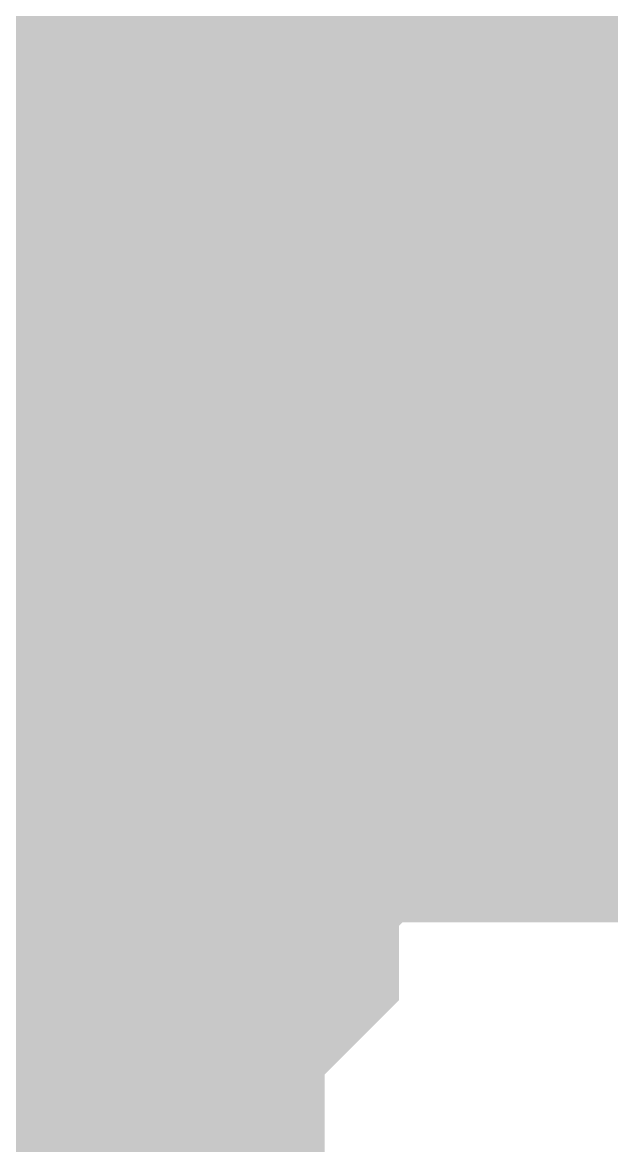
# Model space of a CAD drawing. Header units: inches. Extents: x 0 to 841, y 0 to 594.
# Drawn here: x 790.572 to 790.927, y 421.948 to 422.625 of the extents above; entities that cross this region are included whole.
import ezdxf

# ---------------------------------------------------------------- set-up
doc = ezdxf.new("R2010")
doc.units = ezdxf.units.IN
doc.layers.add('Sheet', color=255, linetype='Continuous')

msp = doc.modelspace()

# ---------------------------------------------------------------- linework, layer by layer
at = {"layer": 'Sheet'}
for points in [[(790.3801, 422.81624, 0.29972, 0.29972, 0), (790.42502, 422.77133, 0.29972, 0.29972, 0), (790.42502, 422.77133, 0.29972, 0.29972, 0), (790.42502, 422.72641, 0.29972, 0.29972, 0), (790.46993, 422.72641, 0.29972, 0.29972, 0), (790.46993, 422.68149, 0.29972, 0.29972, 0), (790.46993, 422.68149, 0.29972, 0.29972, 0), (790.46993, 422.63657, 0.29972, 0.29972, 0), (790.46993, 422.63657, 0.29972, 0.29972, 0), (790.51485, 422.59165, 0.29972, 0.29972, 0), (790.51485, 422.59165, 0.29972, 0.29972, 0), (790.51485, 422.54673, 0.29972, 0.29972, 0), (790.51485, 422.50182, 0.29972, 0.29972, 0), (790.51485, 422.50182, 0.29972, 0.29972, 0), (790.51485, 422.4569, 0.29972, 0.29972, 0)], [(790.3801, 422.81624, 0.29972, 0.29972, 0), (790.42502, 422.77133, 0.29972, 0.29972, 0), (790.42502, 422.77133, 0.29972, 0.29972, 0), (790.42502, 422.72641, 0.29972, 0.29972, 0), (790.46993, 422.72641, 0.29972, 0.29972, 0), (790.46993, 422.68149, 0.29972, 0.29972, 0), (790.46993, 422.68149, 0.29972, 0.29972, 0), (790.46993, 422.63657, 0.29972, 0.29972, 0), (790.46993, 422.63657, 0.29972, 0.29972, 0), (790.51485, 422.59165, 0.29972, 0.29972, 0), (790.51485, 422.59165, 0.29972, 0.29972, 0), (790.51485, 422.54673, 0.29972, 0.29972, 0), (790.51485, 422.50182, 0.29972, 0.29972, 0), (790.51485, 422.50182, 0.29972, 0.29972, 0), (790.51485, 422.4569, 0.29972, 0.29972, 0)], [(790.3801, 422.81624, 0.29972, 0.29972, 0), (790.42502, 422.77133, 0.29972, 0.29972, 0), (790.42502, 422.77133, 0.29972, 0.29972, 0), (790.42502, 422.72641, 0.29972, 0.29972, 0), (790.46993, 422.72641, 0.29972, 0.29972, 0), (790.46993, 422.68149, 0.29972, 0.29972, 0), (790.46993, 422.68149, 0.29972, 0.29972, 0), (790.46993, 422.63657, 0.29972, 0.29972, 0), (790.46993, 422.63657, 0.29972, 0.29972, 0), (790.51485, 422.59165, 0.29972, 0.29972, 0), (790.51485, 422.59165, 0.29972, 0.29972, 0), (790.51485, 422.54673, 0.29972, 0.29972, 0), (790.51485, 422.50182, 0.29972, 0.29972, 0), (790.51485, 422.50182, 0.29972, 0.29972, 0), (790.51485, 422.4569, 0.29972, 0.29972, 0)], [(790.3801, 422.81624, 0.29972, 0.29972, 0), (790.42502, 422.77133, 0.29972, 0.29972, 0), (790.42502, 422.77133, 0.29972, 0.29972, 0), (790.42502, 422.72641, 0.29972, 0.29972, 0), (790.46993, 422.72641, 0.29972, 0.29972, 0), (790.46993, 422.68149, 0.29972, 0.29972, 0), (790.46993, 422.68149, 0.29972, 0.29972, 0), (790.46993, 422.63657, 0.29972, 0.29972, 0), (790.46993, 422.63657, 0.29972, 0.29972, 0), (790.51485, 422.59165, 0.29972, 0.29972, 0), (790.51485, 422.59165, 0.29972, 0.29972, 0), (790.51485, 422.54673, 0.29972, 0.29972, 0), (790.51485, 422.50182, 0.29972, 0.29972, 0), (790.51485, 422.50182, 0.29972, 0.29972, 0), (790.51485, 422.4569, 0.29972, 0.29972, 0)], [(790.64959, 422.81624, 0.29972, 0.29972, 0), (790.69451, 422.77133, 0.29972, 0.29972, 0), (790.69451, 422.72641, 0.29972, 0.29972, 0), (790.69451, 422.68149, 0.29972, 0.29972, 0), (790.73942, 422.63657, 0.29972, 0.29972, 0), (790.73942, 422.63657, 0.29972, 0.29972, 0), (790.73942, 422.59165, 0.29972, 0.29972, 0), (790.73942, 422.54673, 0.29972, 0.29972, 0), (790.73942, 422.50182, 0.29972, 0.29972, 0), (790.73942, 422.4569, 0.29972, 0.29972, 0)], [(790.64959, 422.81624, 0.29972, 0.29972, 0), (790.69451, 422.77133, 0.29972, 0.29972, 0), (790.69451, 422.72641, 0.29972, 0.29972, 0), (790.69451, 422.68149, 0.29972, 0.29972, 0), (790.73942, 422.63657, 0.29972, 0.29972, 0), (790.73942, 422.63657, 0.29972, 0.29972, 0), (790.73942, 422.59165, 0.29972, 0.29972, 0), (790.73942, 422.54673, 0.29972, 0.29972, 0), (790.73942, 422.50182, 0.29972, 0.29972, 0), (790.73942, 422.4569, 0.29972, 0.29972, 0)], [(790.64959, 422.81624, 0.29972, 0.29972, 0), (790.69451, 422.77133, 0.29972, 0.29972, 0), (790.69451, 422.72641, 0.29972, 0.29972, 0), (790.69451, 422.68149, 0.29972, 0.29972, 0), (790.73942, 422.63657, 0.29972, 0.29972, 0), (790.73942, 422.63657, 0.29972, 0.29972, 0), (790.73942, 422.59165, 0.29972, 0.29972, 0), (790.73942, 422.54673, 0.29972, 0.29972, 0), (790.73942, 422.50182, 0.29972, 0.29972, 0), (790.73942, 422.4569, 0.29972, 0.29972, 0)], [(790.64959, 422.81624, 0.29972, 0.29972, 0), (790.69451, 422.77133, 0.29972, 0.29972, 0), (790.69451, 422.72641, 0.29972, 0.29972, 0), (790.69451, 422.68149, 0.29972, 0.29972, 0), (790.73942, 422.63657, 0.29972, 0.29972, 0), (790.73942, 422.63657, 0.29972, 0.29972, 0), (790.73942, 422.59165, 0.29972, 0.29972, 0), (790.73942, 422.54673, 0.29972, 0.29972, 0), (790.73942, 422.50182, 0.29972, 0.29972, 0), (790.73942, 422.4569, 0.29972, 0.29972, 0)], [(790.64959, 422.81624, 0.29972, 0.29972, 0), (790.69451, 422.77133, 0.29972, 0.29972, 0), (790.69451, 422.72641, 0.29972, 0.29972, 0), (790.69451, 422.68149, 0.29972, 0.29972, 0), (790.73942, 422.63657, 0.29972, 0.29972, 0), (790.73942, 422.63657, 0.29972, 0.29972, 0), (790.73942, 422.59165, 0.29972, 0.29972, 0), (790.73942, 422.54673, 0.29972, 0.29972, 0), (790.73942, 422.50182, 0.29972, 0.29972, 0), (790.73942, 422.4569, 0.29972, 0.29972, 0)], [(790.64959, 422.81624, 0.29972, 0.29972, 0), (790.69451, 422.77133, 0.29972, 0.29972, 0), (790.69451, 422.72641, 0.29972, 0.29972, 0), (790.69451, 422.68149, 0.29972, 0.29972, 0), (790.73942, 422.63657, 0.29972, 0.29972, 0), (790.73942, 422.63657, 0.29972, 0.29972, 0), (790.73942, 422.59165, 0.29972, 0.29972, 0), (790.73942, 422.54673, 0.29972, 0.29972, 0), (790.73942, 422.50182, 0.29972, 0.29972, 0), (790.73942, 422.4569, 0.29972, 0.29972, 0)], [(790.02077, 422.4569, 0.7493, 0.7493, 0), (790.02077, 422.4569, 0.7493, 0.7493, 0), (795.00641, 422.4569, 0.7493, 0.7493, 0)], [(790.69451, 422.68149, 0.09906, 0.09906, 0), (790.73942, 422.63657, 0.09906, 0.09906, 0), (790.73942, 422.63657, 0.09906, 0.09906, 0), (790.73942, 422.59165, 0.09906, 0.09906, 0), (790.73942, 422.54673, 0.09906, 0.09906, 0), (790.73942, 422.50182, 0.09906, 0.09906, 0), (790.73942, 422.4569, 0.09906, 0.09906, 0)], [(790.69451, 422.68149, 0.09906, 0.09906, 0), (790.73942, 422.63657, 0.09906, 0.09906, 0), (790.73942, 422.63657, 0.09906, 0.09906, 0), (790.73942, 422.59165, 0.09906, 0.09906, 0), (790.73942, 422.54673, 0.09906, 0.09906, 0), (790.73942, 422.50182, 0.09906, 0.09906, 0), (790.73942, 422.4569, 0.09906, 0.09906, 0)], [(790.69451, 422.68149, 0.09906, 0.09906, 0), (790.73942, 422.63657, 0.09906, 0.09906, 0), (790.73942, 422.63657, 0.09906, 0.09906, 0), (790.73942, 422.59165, 0.09906, 0.09906, 0), (790.73942, 422.54673, 0.09906, 0.09906, 0), (790.73942, 422.50182, 0.09906, 0.09906, 0), (790.73942, 422.4569, 0.09906, 0.09906, 0)], [(790.69451, 422.68149, 0.09906, 0.09906, 0), (790.73942, 422.63657, 0.09906, 0.09906, 0), (790.73942, 422.63657, 0.09906, 0.09906, 0), (790.73942, 422.59165, 0.09906, 0.09906, 0), (790.73942, 422.54673, 0.09906, 0.09906, 0), (790.73942, 422.50182, 0.09906, 0.09906, 0), (790.73942, 422.4569, 0.09906, 0.09906, 0)], [(790.69451, 422.68149, 0.09906, 0.09906, 0), (790.73942, 422.63657, 0.09906, 0.09906, 0), (790.73942, 422.63657, 0.09906, 0.09906, 0), (790.73942, 422.59165, 0.09906, 0.09906, 0), (790.73942, 422.54673, 0.09906, 0.09906, 0), (790.73942, 422.50182, 0.09906, 0.09906, 0), (790.73942, 422.4569, 0.09906, 0.09906, 0)], [(790.69451, 422.68149, 0.09906, 0.09906, 0), (790.73942, 422.63657, 0.09906, 0.09906, 0), (790.73942, 422.63657, 0.09906, 0.09906, 0), (790.73942, 422.59165, 0.09906, 0.09906, 0), (790.73942, 422.54673, 0.09906, 0.09906, 0), (790.73942, 422.50182, 0.09906, 0.09906, 0), (790.73942, 422.4569, 0.09906, 0.09906, 0)], [(790.73942, 422.4569, 0.29972, 0.29972, 0), (790.73942, 422.41198, 0.29972, 0.29972, 0), (790.73942, 422.36706, 0.29972, 0.29972, 0), (790.73942, 422.36706, 0.29972, 0.29972, 0), (790.73942, 422.32214, 0.29972, 0.29972, 0), (790.73942, 422.27722, 0.29972, 0.29972, 0), (790.69451, 422.23231, 0.29972, 0.29972, 0), (790.69451, 422.18739, 0.29972, 0.29972, 0), (790.69451, 422.18739, 0.29972, 0.29972, 0), (790.64959, 422.14247, 0.29972, 0.29972, 0), (790.64959, 422.09755, 0.29972, 0.29972, 0), (790.64959, 422.09755, 0.29972, 0.29972, 0), (790.60468, 422.05263, 0.29972, 0.29972, 0), (790.60468, 422.00771, 0.29972, 0.29972, 0), (790.55976, 422.00771, 0.29972, 0.29972, 0), (790.55976, 421.9628, 0.29972, 0.29972, 0), (790.51485, 421.9628, 0.29972, 0.29972, 0), (790.51485, 421.91788, 0.29972, 0.29972, 0), (790.46993, 421.91788, 0.29972, 0.29972, 0), (790.46993, 421.87296, 0.29972, 0.29972, 0), (790.42502, 421.87296, 0.29972, 0.29972, 0), (790.3801, 421.82804, 0.29972, 0.29972, 0)], [(790.73942, 422.4569, 0.29972, 0.29972, 0), (790.73942, 422.41198, 0.29972, 0.29972, 0), (790.73942, 422.36706, 0.29972, 0.29972, 0), (790.73942, 422.36706, 0.29972, 0.29972, 0), (790.73942, 422.32214, 0.29972, 0.29972, 0), (790.73942, 422.27722, 0.29972, 0.29972, 0), (790.69451, 422.23231, 0.29972, 0.29972, 0), (790.69451, 422.18739, 0.29972, 0.29972, 0), (790.69451, 422.18739, 0.29972, 0.29972, 0), (790.64959, 422.14247, 0.29972, 0.29972, 0), (790.64959, 422.09755, 0.29972, 0.29972, 0), (790.64959, 422.09755, 0.29972, 0.29972, 0), (790.60468, 422.05263, 0.29972, 0.29972, 0), (790.60468, 422.00771, 0.29972, 0.29972, 0), (790.55976, 422.00771, 0.29972, 0.29972, 0), (790.55976, 421.9628, 0.29972, 0.29972, 0), (790.51485, 421.9628, 0.29972, 0.29972, 0), (790.51485, 421.91788, 0.29972, 0.29972, 0), (790.46993, 421.91788, 0.29972, 0.29972, 0), (790.46993, 421.87296, 0.29972, 0.29972, 0), (790.42502, 421.87296, 0.29972, 0.29972, 0), (790.3801, 421.82804, 0.29972, 0.29972, 0)], [(790.73942, 422.4569, 0.29972, 0.29972, 0), (790.73942, 422.41198, 0.29972, 0.29972, 0), (790.73942, 422.36706, 0.29972, 0.29972, 0), (790.73942, 422.36706, 0.29972, 0.29972, 0), (790.73942, 422.32214, 0.29972, 0.29972, 0), (790.73942, 422.27722, 0.29972, 0.29972, 0), (790.69451, 422.23231, 0.29972, 0.29972, 0), (790.69451, 422.18739, 0.29972, 0.29972, 0), (790.69451, 422.18739, 0.29972, 0.29972, 0), (790.64959, 422.14247, 0.29972, 0.29972, 0), (790.64959, 422.09755, 0.29972, 0.29972, 0), (790.64959, 422.09755, 0.29972, 0.29972, 0), (790.60468, 422.05263, 0.29972, 0.29972, 0), (790.60468, 422.00771, 0.29972, 0.29972, 0), (790.55976, 422.00771, 0.29972, 0.29972, 0), (790.55976, 421.9628, 0.29972, 0.29972, 0), (790.51485, 421.9628, 0.29972, 0.29972, 0), (790.51485, 421.91788, 0.29972, 0.29972, 0), (790.46993, 421.91788, 0.29972, 0.29972, 0), (790.46993, 421.87296, 0.29972, 0.29972, 0), (790.42502, 421.87296, 0.29972, 0.29972, 0), (790.3801, 421.82804, 0.29972, 0.29972, 0)], [(790.73942, 422.4569, 0.29972, 0.29972, 0), (790.73942, 422.41198, 0.29972, 0.29972, 0), (790.73942, 422.36706, 0.29972, 0.29972, 0), (790.73942, 422.36706, 0.29972, 0.29972, 0), (790.73942, 422.32214, 0.29972, 0.29972, 0), (790.73942, 422.27722, 0.29972, 0.29972, 0), (790.69451, 422.23231, 0.29972, 0.29972, 0), (790.69451, 422.18739, 0.29972, 0.29972, 0), (790.69451, 422.18739, 0.29972, 0.29972, 0), (790.64959, 422.14247, 0.29972, 0.29972, 0), (790.64959, 422.09755, 0.29972, 0.29972, 0), (790.64959, 422.09755, 0.29972, 0.29972, 0), (790.60468, 422.05263, 0.29972, 0.29972, 0), (790.60468, 422.00771, 0.29972, 0.29972, 0), (790.55976, 422.00771, 0.29972, 0.29972, 0), (790.55976, 421.9628, 0.29972, 0.29972, 0), (790.51485, 421.9628, 0.29972, 0.29972, 0), (790.51485, 421.91788, 0.29972, 0.29972, 0), (790.46993, 421.91788, 0.29972, 0.29972, 0), (790.46993, 421.87296, 0.29972, 0.29972, 0), (790.42502, 421.87296, 0.29972, 0.29972, 0), (790.3801, 421.82804, 0.29972, 0.29972, 0)], [(790.73942, 422.4569, 0.29972, 0.29972, 0), (790.73942, 422.41198, 0.29972, 0.29972, 0), (790.73942, 422.36706, 0.29972, 0.29972, 0), (790.73942, 422.36706, 0.29972, 0.29972, 0), (790.73942, 422.32214, 0.29972, 0.29972, 0), (790.73942, 422.27722, 0.29972, 0.29972, 0), (790.69451, 422.23231, 0.29972, 0.29972, 0), (790.69451, 422.18739, 0.29972, 0.29972, 0), (790.69451, 422.18739, 0.29972, 0.29972, 0), (790.64959, 422.14247, 0.29972, 0.29972, 0), (790.64959, 422.09755, 0.29972, 0.29972, 0), (790.64959, 422.09755, 0.29972, 0.29972, 0), (790.60468, 422.05263, 0.29972, 0.29972, 0), (790.60468, 422.00771, 0.29972, 0.29972, 0), (790.55976, 422.00771, 0.29972, 0.29972, 0), (790.55976, 421.9628, 0.29972, 0.29972, 0), (790.51485, 421.9628, 0.29972, 0.29972, 0), (790.51485, 421.91788, 0.29972, 0.29972, 0), (790.46993, 421.91788, 0.29972, 0.29972, 0), (790.46993, 421.87296, 0.29972, 0.29972, 0), (790.42502, 421.87296, 0.29972, 0.29972, 0), (790.3801, 421.82804, 0.29972, 0.29972, 0)], [(790.73942, 422.4569, 0.29972, 0.29972, 0), (790.73942, 422.41198, 0.29972, 0.29972, 0), (790.73942, 422.36706, 0.29972, 0.29972, 0), (790.73942, 422.36706, 0.29972, 0.29972, 0), (790.73942, 422.32214, 0.29972, 0.29972, 0), (790.73942, 422.27722, 0.29972, 0.29972, 0), (790.69451, 422.23231, 0.29972, 0.29972, 0), (790.69451, 422.18739, 0.29972, 0.29972, 0), (790.69451, 422.18739, 0.29972, 0.29972, 0), (790.64959, 422.14247, 0.29972, 0.29972, 0), (790.64959, 422.09755, 0.29972, 0.29972, 0), (790.64959, 422.09755, 0.29972, 0.29972, 0), (790.60468, 422.05263, 0.29972, 0.29972, 0), (790.60468, 422.00771, 0.29972, 0.29972, 0), (790.55976, 422.00771, 0.29972, 0.29972, 0), (790.55976, 421.9628, 0.29972, 0.29972, 0), (790.51485, 421.9628, 0.29972, 0.29972, 0), (790.51485, 421.91788, 0.29972, 0.29972, 0), (790.46993, 421.91788, 0.29972, 0.29972, 0), (790.46993, 421.87296, 0.29972, 0.29972, 0), (790.42502, 421.87296, 0.29972, 0.29972, 0), (790.3801, 421.82804, 0.29972, 0.29972, 0)], [(790.51485, 422.4569, 0.29972, 0.29972, 0), (790.51485, 422.41198, 0.29972, 0.29972, 0), (790.51485, 422.41198, 0.29972, 0.29972, 0), (790.51485, 422.36706, 0.29972, 0.29972, 0), (790.51485, 422.36706, 0.29972, 0.29972, 0), (790.51485, 422.32214, 0.29972, 0.29972, 0), (790.46993, 422.32214, 0.29972, 0.29972, 0), (790.46993, 422.27722, 0.29972, 0.29972, 0), (790.46993, 422.27722, 0.29972, 0.29972, 0), (790.46993, 422.23231, 0.29972, 0.29972, 0), (790.46993, 422.23231, 0.29972, 0.29972, 0), (790.42502, 422.18739, 0.29972, 0.29972, 0), (790.42502, 422.18739, 0.29972, 0.29972, 0), (790.42502, 422.14247, 0.29972, 0.29972, 0), (790.3801, 422.14247, 0.29972, 0.29972, 0)], [(790.51485, 422.4569, 0.29972, 0.29972, 0), (790.51485, 422.41198, 0.29972, 0.29972, 0), (790.51485, 422.41198, 0.29972, 0.29972, 0), (790.51485, 422.36706, 0.29972, 0.29972, 0), (790.51485, 422.36706, 0.29972, 0.29972, 0), (790.51485, 422.32214, 0.29972, 0.29972, 0), (790.46993, 422.32214, 0.29972, 0.29972, 0), (790.46993, 422.27722, 0.29972, 0.29972, 0), (790.46993, 422.27722, 0.29972, 0.29972, 0), (790.46993, 422.23231, 0.29972, 0.29972, 0), (790.46993, 422.23231, 0.29972, 0.29972, 0), (790.42502, 422.18739, 0.29972, 0.29972, 0), (790.42502, 422.18739, 0.29972, 0.29972, 0), (790.42502, 422.14247, 0.29972, 0.29972, 0), (790.3801, 422.14247, 0.29972, 0.29972, 0)], [(790.51485, 422.4569, 0.29972, 0.29972, 0), (790.51485, 422.41198, 0.29972, 0.29972, 0), (790.51485, 422.41198, 0.29972, 0.29972, 0), (790.51485, 422.36706, 0.29972, 0.29972, 0), (790.51485, 422.36706, 0.29972, 0.29972, 0), (790.51485, 422.32214, 0.29972, 0.29972, 0), (790.46993, 422.32214, 0.29972, 0.29972, 0), (790.46993, 422.27722, 0.29972, 0.29972, 0), (790.46993, 422.27722, 0.29972, 0.29972, 0), (790.46993, 422.23231, 0.29972, 0.29972, 0), (790.46993, 422.23231, 0.29972, 0.29972, 0), (790.42502, 422.18739, 0.29972, 0.29972, 0), (790.42502, 422.18739, 0.29972, 0.29972, 0), (790.42502, 422.14247, 0.29972, 0.29972, 0), (790.3801, 422.14247, 0.29972, 0.29972, 0)], [(790.51485, 422.4569, 0.29972, 0.29972, 0), (790.51485, 422.41198, 0.29972, 0.29972, 0), (790.51485, 422.41198, 0.29972, 0.29972, 0), (790.51485, 422.36706, 0.29972, 0.29972, 0), (790.51485, 422.36706, 0.29972, 0.29972, 0), (790.51485, 422.32214, 0.29972, 0.29972, 0), (790.46993, 422.32214, 0.29972, 0.29972, 0), (790.46993, 422.27722, 0.29972, 0.29972, 0), (790.46993, 422.27722, 0.29972, 0.29972, 0), (790.46993, 422.23231, 0.29972, 0.29972, 0), (790.46993, 422.23231, 0.29972, 0.29972, 0), (790.42502, 422.18739, 0.29972, 0.29972, 0), (790.42502, 422.18739, 0.29972, 0.29972, 0), (790.42502, 422.14247, 0.29972, 0.29972, 0), (790.3801, 422.14247, 0.29972, 0.29972, 0)], [(790.51485, 422.4569, 0.29972, 0.29972, 0), (790.51485, 422.4569, 0.29972, 0.29972, 0), (790.51485, 422.4569, 0.29972, 0.29972, 0), (790.51485, 422.4569, 0.29972, 0.29972, 0), (790.51485, 422.4569, 0.29972, 0.29972, 0), (790.51485, 422.4569, 0.29972, 0.29972, 0), (790.51485, 422.4569, 0.29972, 0.29972, 0), (790.51485, 422.4569, 0.29972, 0.29972, 0), (790.51485, 422.4569, 0.29972, 0.29972, 0), (790.51485, 422.4569, 0.29972, 0.29972, 0), (790.51485, 422.4569, 0.29972, 0.29972, 0), (790.51485, 422.4569, 0.29972, 0.29972, 0), (790.51485, 422.4569, 0.29972, 0.29972, 0), (790.51485, 422.4569, 0.29972, 0.29972, 0), (790.51485, 422.4569, 0.29972, 0.29972, 0), (790.51485, 422.4569, 0.29972, 0.29972, 0), (790.51485, 422.4569, 0.29972, 0.29972, 0), (790.51485, 422.4569, 0.29972, 0.29972, 0), (790.51485, 422.4569, 0.29972, 0.29972, 0), (790.51485, 422.4569, 0.29972, 0.29972, 0), (790.51485, 422.4569, 0.29972, 0.29972, 0), (790.51485, 422.4569, 0.29972, 0.29972, 0), (790.51485, 422.4569, 0.29972, 0.29972, 0), (790.51485, 422.4569, 0.29972, 0.29972, 0), (790.51485, 422.4569, 0.29972, 0.29972, 0), (790.51485, 422.4569, 0.29972, 0.29972, 0), (790.51485, 422.4569, 0.29972, 0.29972, 0), (790.51485, 422.4569, 0.29972, 0.29972, 0), (790.51485, 422.4569, 0.29972, 0.29972, 0), (790.51485, 422.4569, 0.29972, 0.29972, 0), (790.51485, 422.4569, 0.29972, 0.29972, 0), (790.51485, 422.4569, 0.29972, 0.29972, 0), (790.51485, 422.4569, 0.29972, 0.29972, 0)], [(790.51485, 422.4569, 0.29972, 0.29972, 0), (790.51485, 422.4569, 0.29972, 0.29972, 0)], [(790.51485, 422.4569, 0.29972, 0.29972, 0), (790.51485, 422.4569, 0.29972, 0.29972, 0), (790.51485, 422.4569, 0.29972, 0.29972, 0), (790.51485, 422.4569, 0.29972, 0.29972, 0), (790.51485, 422.4569, 0.29972, 0.29972, 0), (790.51485, 422.4569, 0.29972, 0.29972, 0), (790.51485, 422.4569, 0.29972, 0.29972, 0), (790.51485, 422.4569, 0.29972, 0.29972, 0), (790.51485, 422.4569, 0.29972, 0.29972, 0), (790.51485, 422.4569, 0.29972, 0.29972, 0), (790.51485, 422.4569, 0.29972, 0.29972, 0), (790.51485, 422.4569, 0.29972, 0.29972, 0), (790.51485, 422.4569, 0.29972, 0.29972, 0), (790.51485, 422.4569, 0.29972, 0.29972, 0), (790.51485, 422.4569, 0.29972, 0.29972, 0), (790.51485, 422.4569, 0.29972, 0.29972, 0), (790.51485, 422.4569, 0.29972, 0.29972, 0), (790.51485, 422.4569, 0.29972, 0.29972, 0), (790.51485, 422.4569, 0.29972, 0.29972, 0), (790.51485, 422.4569, 0.29972, 0.29972, 0), (790.51485, 422.4569, 0.29972, 0.29972, 0), (790.51485, 422.4569, 0.29972, 0.29972, 0), (790.51485, 422.4569, 0.29972, 0.29972, 0), (790.51485, 422.4569, 0.29972, 0.29972, 0), (790.51485, 422.4569, 0.29972, 0.29972, 0), (790.51485, 422.4569, 0.29972, 0.29972, 0), (790.51485, 422.4569, 0.29972, 0.29972, 0), (790.51485, 422.4569, 0.29972, 0.29972, 0), (790.51485, 422.4569, 0.29972, 0.29972, 0), (790.51485, 422.4569, 0.29972, 0.29972, 0), (790.51485, 422.4569, 0.29972, 0.29972, 0), (790.51485, 422.4569, 0.29972, 0.29972, 0), (790.51485, 422.4569, 0.29972, 0.29972, 0)], [(790.51485, 422.4569, 0.29972, 0.29972, 0), (790.51485, 422.4569, 0.29972, 0.29972, 0)], [(790.51485, 422.4569, 0.29972, 0.29972, 0), (790.51485, 422.4569, 0.29972, 0.29972, 0), (790.51485, 422.4569, 0.29972, 0.29972, 0), (790.51485, 422.4569, 0.29972, 0.29972, 0), (790.51485, 422.4569, 0.29972, 0.29972, 0), (790.51485, 422.4569, 0.29972, 0.29972, 0), (790.51485, 422.4569, 0.29972, 0.29972, 0), (790.51485, 422.4569, 0.29972, 0.29972, 0), (790.51485, 422.4569, 0.29972, 0.29972, 0), (790.51485, 422.4569, 0.29972, 0.29972, 0), (790.51485, 422.4569, 0.29972, 0.29972, 0), (790.51485, 422.4569, 0.29972, 0.29972, 0), (790.51485, 422.4569, 0.29972, 0.29972, 0), (790.51485, 422.4569, 0.29972, 0.29972, 0), (790.51485, 422.4569, 0.29972, 0.29972, 0), (790.51485, 422.4569, 0.29972, 0.29972, 0), (790.51485, 422.4569, 0.29972, 0.29972, 0), (790.51485, 422.4569, 0.29972, 0.29972, 0), (790.51485, 422.4569, 0.29972, 0.29972, 0), (790.51485, 422.4569, 0.29972, 0.29972, 0), (790.51485, 422.4569, 0.29972, 0.29972, 0), (790.51485, 422.4569, 0.29972, 0.29972, 0), (790.51485, 422.4569, 0.29972, 0.29972, 0), (790.51485, 422.4569, 0.29972, 0.29972, 0), (790.51485, 422.4569, 0.29972, 0.29972, 0), (790.51485, 422.4569, 0.29972, 0.29972, 0), (790.51485, 422.4569, 0.29972, 0.29972, 0), (790.51485, 422.4569, 0.29972, 0.29972, 0), (790.51485, 422.4569, 0.29972, 0.29972, 0), (790.51485, 422.4569, 0.29972, 0.29972, 0), (790.51485, 422.4569, 0.29972, 0.29972, 0), (790.51485, 422.4569, 0.29972, 0.29972, 0), (790.51485, 422.4569, 0.29972, 0.29972, 0)], [(790.51485, 422.4569, 0.29972, 0.29972, 0), (790.51485, 422.4569, 0.29972, 0.29972, 0)], [(790.51485, 422.4569, 0.29972, 0.29972, 0), (790.51485, 422.4569, 0.29972, 0.29972, 0), (790.51485, 422.4569, 0.29972, 0.29972, 0), (790.51485, 422.4569, 0.29972, 0.29972, 0), (790.51485, 422.4569, 0.29972, 0.29972, 0), (790.51485, 422.4569, 0.29972, 0.29972, 0), (790.51485, 422.4569, 0.29972, 0.29972, 0), (790.51485, 422.4569, 0.29972, 0.29972, 0), (790.51485, 422.4569, 0.29972, 0.29972, 0), (790.51485, 422.4569, 0.29972, 0.29972, 0), (790.51485, 422.4569, 0.29972, 0.29972, 0), (790.51485, 422.4569, 0.29972, 0.29972, 0), (790.51485, 422.4569, 0.29972, 0.29972, 0), (790.51485, 422.4569, 0.29972, 0.29972, 0), (790.51485, 422.4569, 0.29972, 0.29972, 0), (790.51485, 422.4569, 0.29972, 0.29972, 0), (790.51485, 422.4569, 0.29972, 0.29972, 0), (790.51485, 422.4569, 0.29972, 0.29972, 0), (790.51485, 422.4569, 0.29972, 0.29972, 0), (790.51485, 422.4569, 0.29972, 0.29972, 0), (790.51485, 422.4569, 0.29972, 0.29972, 0), (790.51485, 422.4569, 0.29972, 0.29972, 0), (790.51485, 422.4569, 0.29972, 0.29972, 0), (790.51485, 422.4569, 0.29972, 0.29972, 0), (790.51485, 422.4569, 0.29972, 0.29972, 0), (790.51485, 422.4569, 0.29972, 0.29972, 0), (790.51485, 422.4569, 0.29972, 0.29972, 0), (790.51485, 422.4569, 0.29972, 0.29972, 0), (790.51485, 422.4569, 0.29972, 0.29972, 0), (790.51485, 422.4569, 0.29972, 0.29972, 0), (790.51485, 422.4569, 0.29972, 0.29972, 0), (790.51485, 422.4569, 0.29972, 0.29972, 0), (790.51485, 422.4569, 0.29972, 0.29972, 0)], [(790.51485, 422.4569, 0.29972, 0.29972, 0), (790.51485, 422.4569, 0.29972, 0.29972, 0)], [(790.73942, 422.4569, 0.29972, 0.29972, 0), (790.73942, 422.4569, 0.29972, 0.29972, 0), (790.73942, 422.4569, 0.29972, 0.29972, 0), (790.73942, 422.4569, 0.29972, 0.29972, 0), (790.73942, 422.4569, 0.29972, 0.29972, 0), (790.73942, 422.4569, 0.29972, 0.29972, 0), (790.73942, 422.4569, 0.29972, 0.29972, 0), (790.73942, 422.4569, 0.29972, 0.29972, 0), (790.73942, 422.4569, 0.29972, 0.29972, 0), (790.73942, 422.4569, 0.29972, 0.29972, 0), (790.73942, 422.4569, 0.29972, 0.29972, 0), (790.73942, 422.4569, 0.29972, 0.29972, 0), (790.73942, 422.4569, 0.29972, 0.29972, 0), (790.73942, 422.4569, 0.29972, 0.29972, 0), (790.73942, 422.4569, 0.29972, 0.29972, 0), (790.73942, 422.4569, 0.29972, 0.29972, 0), (790.73942, 422.4569, 0.29972, 0.29972, 0), (790.73942, 422.4569, 0.29972, 0.29972, 0), (790.73942, 422.4569, 0.29972, 0.29972, 0), (790.73942, 422.4569, 0.29972, 0.29972, 0), (790.73942, 422.4569, 0.29972, 0.29972, 0), (790.73942, 422.4569, 0.29972, 0.29972, 0), (790.73942, 422.4569, 0.29972, 0.29972, 0), (790.73942, 422.4569, 0.29972, 0.29972, 0), (790.73942, 422.4569, 0.29972, 0.29972, 0), (790.73942, 422.4569, 0.29972, 0.29972, 0), (790.73942, 422.4569, 0.29972, 0.29972, 0), (790.73942, 422.4569, 0.29972, 0.29972, 0), (790.73942, 422.4569, 0.29972, 0.29972, 0), (790.73942, 422.4569, 0.29972, 0.29972, 0), (790.73942, 422.4569, 0.29972, 0.29972, 0), (790.73942, 422.4569, 0.29972, 0.29972, 0), (790.73942, 422.4569, 0.29972, 0.29972, 0)], [(790.73942, 422.4569, 0.29972, 0.29972, 0), (790.73942, 422.4569, 0.29972, 0.29972, 0)], [(790.73942, 422.4569, 0.29972, 0.29972, 0), (790.73942, 422.4569, 0.29972, 0.29972, 0), (790.73942, 422.4569, 0.29972, 0.29972, 0), (790.73942, 422.4569, 0.29972, 0.29972, 0), (790.73942, 422.4569, 0.29972, 0.29972, 0), (790.73942, 422.4569, 0.29972, 0.29972, 0), (790.73942, 422.4569, 0.29972, 0.29972, 0), (790.73942, 422.4569, 0.29972, 0.29972, 0), (790.73942, 422.4569, 0.29972, 0.29972, 0), (790.73942, 422.4569, 0.29972, 0.29972, 0), (790.73942, 422.4569, 0.29972, 0.29972, 0), (790.73942, 422.4569, 0.29972, 0.29972, 0), (790.73942, 422.4569, 0.29972, 0.29972, 0), (790.73942, 422.4569, 0.29972, 0.29972, 0), (790.73942, 422.4569, 0.29972, 0.29972, 0), (790.73942, 422.4569, 0.29972, 0.29972, 0), (790.73942, 422.4569, 0.29972, 0.29972, 0), (790.73942, 422.4569, 0.29972, 0.29972, 0), (790.73942, 422.4569, 0.29972, 0.29972, 0), (790.73942, 422.4569, 0.29972, 0.29972, 0), (790.73942, 422.4569, 0.29972, 0.29972, 0), (790.73942, 422.4569, 0.29972, 0.29972, 0), (790.73942, 422.4569, 0.29972, 0.29972, 0), (790.73942, 422.4569, 0.29972, 0.29972, 0), (790.73942, 422.4569, 0.29972, 0.29972, 0), (790.73942, 422.4569, 0.29972, 0.29972, 0), (790.73942, 422.4569, 0.29972, 0.29972, 0), (790.73942, 422.4569, 0.29972, 0.29972, 0), (790.73942, 422.4569, 0.29972, 0.29972, 0), (790.73942, 422.4569, 0.29972, 0.29972, 0), (790.73942, 422.4569, 0.29972, 0.29972, 0), (790.73942, 422.4569, 0.29972, 0.29972, 0), (790.73942, 422.4569, 0.29972, 0.29972, 0)], [(790.73942, 422.4569, 0.29972, 0.29972, 0), (790.73942, 422.4569, 0.29972, 0.29972, 0)], [(790.73942, 422.4569, 0.29972, 0.29972, 0), (790.73942, 422.4569, 0.29972, 0.29972, 0), (790.73942, 422.4569, 0.29972, 0.29972, 0), (790.73942, 422.4569, 0.29972, 0.29972, 0), (790.73942, 422.4569, 0.29972, 0.29972, 0), (790.73942, 422.4569, 0.29972, 0.29972, 0), (790.73942, 422.4569, 0.29972, 0.29972, 0), (790.73942, 422.4569, 0.29972, 0.29972, 0), (790.73942, 422.4569, 0.29972, 0.29972, 0), (790.73942, 422.4569, 0.29972, 0.29972, 0), (790.73942, 422.4569, 0.29972, 0.29972, 0), (790.73942, 422.4569, 0.29972, 0.29972, 0), (790.73942, 422.4569, 0.29972, 0.29972, 0), (790.73942, 422.4569, 0.29972, 0.29972, 0), (790.73942, 422.4569, 0.29972, 0.29972, 0), (790.73942, 422.4569, 0.29972, 0.29972, 0), (790.73942, 422.4569, 0.29972, 0.29972, 0), (790.73942, 422.4569, 0.29972, 0.29972, 0), (790.73942, 422.4569, 0.29972, 0.29972, 0), (790.73942, 422.4569, 0.29972, 0.29972, 0), (790.73942, 422.4569, 0.29972, 0.29972, 0), (790.73942, 422.4569, 0.29972, 0.29972, 0), (790.73942, 422.4569, 0.29972, 0.29972, 0), (790.73942, 422.4569, 0.29972, 0.29972, 0), (790.73942, 422.4569, 0.29972, 0.29972, 0), (790.73942, 422.4569, 0.29972, 0.29972, 0), (790.73942, 422.4569, 0.29972, 0.29972, 0), (790.73942, 422.4569, 0.29972, 0.29972, 0), (790.73942, 422.4569, 0.29972, 0.29972, 0), (790.73942, 422.4569, 0.29972, 0.29972, 0), (790.73942, 422.4569, 0.29972, 0.29972, 0), (790.73942, 422.4569, 0.29972, 0.29972, 0), (790.73942, 422.4569, 0.29972, 0.29972, 0)], [(790.73942, 422.4569, 0.29972, 0.29972, 0), (790.73942, 422.4569, 0.29972, 0.29972, 0)], [(790.73942, 422.4569, 0.29972, 0.29972, 0), (790.73942, 422.4569, 0.29972, 0.29972, 0), (790.73942, 422.4569, 0.29972, 0.29972, 0), (790.73942, 422.4569, 0.29972, 0.29972, 0), (790.73942, 422.4569, 0.29972, 0.29972, 0), (790.73942, 422.4569, 0.29972, 0.29972, 0), (790.73942, 422.4569, 0.29972, 0.29972, 0), (790.73942, 422.4569, 0.29972, 0.29972, 0), (790.73942, 422.4569, 0.29972, 0.29972, 0), (790.73942, 422.4569, 0.29972, 0.29972, 0), (790.73942, 422.4569, 0.29972, 0.29972, 0), (790.73942, 422.4569, 0.29972, 0.29972, 0), (790.73942, 422.4569, 0.29972, 0.29972, 0), (790.73942, 422.4569, 0.29972, 0.29972, 0), (790.73942, 422.4569, 0.29972, 0.29972, 0), (790.73942, 422.4569, 0.29972, 0.29972, 0), (790.73942, 422.4569, 0.29972, 0.29972, 0), (790.73942, 422.4569, 0.29972, 0.29972, 0), (790.73942, 422.4569, 0.29972, 0.29972, 0), (790.73942, 422.4569, 0.29972, 0.29972, 0), (790.73942, 422.4569, 0.29972, 0.29972, 0), (790.73942, 422.4569, 0.29972, 0.29972, 0), (790.73942, 422.4569, 0.29972, 0.29972, 0), (790.73942, 422.4569, 0.29972, 0.29972, 0), (790.73942, 422.4569, 0.29972, 0.29972, 0), (790.73942, 422.4569, 0.29972, 0.29972, 0), (790.73942, 422.4569, 0.29972, 0.29972, 0), (790.73942, 422.4569, 0.29972, 0.29972, 0), (790.73942, 422.4569, 0.29972, 0.29972, 0), (790.73942, 422.4569, 0.29972, 0.29972, 0), (790.73942, 422.4569, 0.29972, 0.29972, 0), (790.73942, 422.4569, 0.29972, 0.29972, 0), (790.73942, 422.4569, 0.29972, 0.29972, 0)], [(790.73942, 422.4569, 0.29972, 0.29972, 0), (790.73942, 422.4569, 0.29972, 0.29972, 0)], [(790.73942, 422.4569, 0.29972, 0.29972, 0), (790.73942, 422.4569, 0.29972, 0.29972, 0), (790.73942, 422.4569, 0.29972, 0.29972, 0), (790.73942, 422.4569, 0.29972, 0.29972, 0), (790.73942, 422.4569, 0.29972, 0.29972, 0), (790.73942, 422.4569, 0.29972, 0.29972, 0), (790.73942, 422.4569, 0.29972, 0.29972, 0), (790.73942, 422.4569, 0.29972, 0.29972, 0), (790.73942, 422.4569, 0.29972, 0.29972, 0), (790.73942, 422.4569, 0.29972, 0.29972, 0), (790.73942, 422.4569, 0.29972, 0.29972, 0), (790.73942, 422.4569, 0.29972, 0.29972, 0), (790.73942, 422.4569, 0.29972, 0.29972, 0), (790.73942, 422.4569, 0.29972, 0.29972, 0), (790.73942, 422.4569, 0.29972, 0.29972, 0), (790.73942, 422.4569, 0.29972, 0.29972, 0), (790.73942, 422.4569, 0.29972, 0.29972, 0), (790.73942, 422.4569, 0.29972, 0.29972, 0), (790.73942, 422.4569, 0.29972, 0.29972, 0), (790.73942, 422.4569, 0.29972, 0.29972, 0), (790.73942, 422.4569, 0.29972, 0.29972, 0), (790.73942, 422.4569, 0.29972, 0.29972, 0), (790.73942, 422.4569, 0.29972, 0.29972, 0), (790.73942, 422.4569, 0.29972, 0.29972, 0), (790.73942, 422.4569, 0.29972, 0.29972, 0), (790.73942, 422.4569, 0.29972, 0.29972, 0), (790.73942, 422.4569, 0.29972, 0.29972, 0), (790.73942, 422.4569, 0.29972, 0.29972, 0), (790.73942, 422.4569, 0.29972, 0.29972, 0), (790.73942, 422.4569, 0.29972, 0.29972, 0), (790.73942, 422.4569, 0.29972, 0.29972, 0), (790.73942, 422.4569, 0.29972, 0.29972, 0), (790.73942, 422.4569, 0.29972, 0.29972, 0)], [(790.73942, 422.4569, 0.29972, 0.29972, 0), (790.73942, 422.4569, 0.29972, 0.29972, 0)], [(790.73942, 422.4569, 0.29972, 0.29972, 0), (790.73942, 422.4569, 0.29972, 0.29972, 0), (790.73942, 422.4569, 0.29972, 0.29972, 0), (790.73942, 422.4569, 0.29972, 0.29972, 0), (790.73942, 422.4569, 0.29972, 0.29972, 0), (790.73942, 422.4569, 0.29972, 0.29972, 0), (790.73942, 422.4569, 0.29972, 0.29972, 0), (790.73942, 422.4569, 0.29972, 0.29972, 0), (790.73942, 422.4569, 0.29972, 0.29972, 0), (790.73942, 422.4569, 0.29972, 0.29972, 0), (790.73942, 422.4569, 0.29972, 0.29972, 0), (790.73942, 422.4569, 0.29972, 0.29972, 0), (790.73942, 422.4569, 0.29972, 0.29972, 0), (790.73942, 422.4569, 0.29972, 0.29972, 0), (790.73942, 422.4569, 0.29972, 0.29972, 0), (790.73942, 422.4569, 0.29972, 0.29972, 0), (790.73942, 422.4569, 0.29972, 0.29972, 0), (790.73942, 422.4569, 0.29972, 0.29972, 0), (790.73942, 422.4569, 0.29972, 0.29972, 0), (790.73942, 422.4569, 0.29972, 0.29972, 0), (790.73942, 422.4569, 0.29972, 0.29972, 0), (790.73942, 422.4569, 0.29972, 0.29972, 0), (790.73942, 422.4569, 0.29972, 0.29972, 0), (790.73942, 422.4569, 0.29972, 0.29972, 0), (790.73942, 422.4569, 0.29972, 0.29972, 0), (790.73942, 422.4569, 0.29972, 0.29972, 0), (790.73942, 422.4569, 0.29972, 0.29972, 0), (790.73942, 422.4569, 0.29972, 0.29972, 0), (790.73942, 422.4569, 0.29972, 0.29972, 0), (790.73942, 422.4569, 0.29972, 0.29972, 0), (790.73942, 422.4569, 0.29972, 0.29972, 0), (790.73942, 422.4569, 0.29972, 0.29972, 0), (790.73942, 422.4569, 0.29972, 0.29972, 0)], [(790.73942, 422.4569, 0.29972, 0.29972, 0), (790.73942, 422.4569, 0.29972, 0.29972, 0)], [(790.73942, 422.4569, 0.09906, 0.09906, 0), (790.73942, 422.41198, 0.09906, 0.09906, 0), (790.73942, 422.36706, 0.09906, 0.09906, 0), (790.73942, 422.36706, 0.09906, 0.09906, 0), (790.73942, 422.32214, 0.09906, 0.09906, 0), (790.73942, 422.27722, 0.09906, 0.09906, 0), (790.69451, 422.23231, 0.09906, 0.09906, 0), (790.69451, 422.18739, 0.09906, 0.09906, 0), (790.69451, 422.18739, 0.09906, 0.09906, 0), (790.64959, 422.14247, 0.09906, 0.09906, 0), (790.64959, 422.09755, 0.09906, 0.09906, 0), (790.64959, 422.09755, 0.09906, 0.09906, 0), (790.60468, 422.05263, 0.09906, 0.09906, 0), (790.60468, 422.00771, 0.09906, 0.09906, 0), (790.55976, 422.00771, 0.09906, 0.09906, 0), (790.55976, 421.9628, 0.09906, 0.09906, 0), (790.51485, 421.9628, 0.09906, 0.09906, 0), (790.51485, 421.91788, 0.09906, 0.09906, 0), (790.46993, 421.91788, 0.09906, 0.09906, 0), (790.46993, 421.87296, 0.09906, 0.09906, 0)], [(790.73942, 422.4569, 0.09906, 0.09906, 0), (790.73942, 422.41198, 0.09906, 0.09906, 0), (790.73942, 422.36706, 0.09906, 0.09906, 0), (790.73942, 422.36706, 0.09906, 0.09906, 0), (790.73942, 422.32214, 0.09906, 0.09906, 0), (790.73942, 422.27722, 0.09906, 0.09906, 0), (790.69451, 422.23231, 0.09906, 0.09906, 0), (790.69451, 422.18739, 0.09906, 0.09906, 0), (790.69451, 422.18739, 0.09906, 0.09906, 0), (790.64959, 422.14247, 0.09906, 0.09906, 0), (790.64959, 422.09755, 0.09906, 0.09906, 0), (790.64959, 422.09755, 0.09906, 0.09906, 0), (790.60468, 422.05263, 0.09906, 0.09906, 0), (790.60468, 422.00771, 0.09906, 0.09906, 0), (790.55976, 422.00771, 0.09906, 0.09906, 0), (790.55976, 421.9628, 0.09906, 0.09906, 0), (790.51485, 421.9628, 0.09906, 0.09906, 0), (790.51485, 421.91788, 0.09906, 0.09906, 0), (790.46993, 421.91788, 0.09906, 0.09906, 0), (790.46993, 421.87296, 0.09906, 0.09906, 0)], [(790.73942, 422.4569, 0.09906, 0.09906, 0), (790.73942, 422.41198, 0.09906, 0.09906, 0), (790.73942, 422.36706, 0.09906, 0.09906, 0), (790.73942, 422.36706, 0.09906, 0.09906, 0), (790.73942, 422.32214, 0.09906, 0.09906, 0), (790.73942, 422.27722, 0.09906, 0.09906, 0), (790.69451, 422.23231, 0.09906, 0.09906, 0), (790.69451, 422.18739, 0.09906, 0.09906, 0), (790.69451, 422.18739, 0.09906, 0.09906, 0), (790.64959, 422.14247, 0.09906, 0.09906, 0), (790.64959, 422.09755, 0.09906, 0.09906, 0), (790.64959, 422.09755, 0.09906, 0.09906, 0), (790.60468, 422.05263, 0.09906, 0.09906, 0), (790.60468, 422.00771, 0.09906, 0.09906, 0), (790.55976, 422.00771, 0.09906, 0.09906, 0), (790.55976, 421.9628, 0.09906, 0.09906, 0), (790.51485, 421.9628, 0.09906, 0.09906, 0), (790.51485, 421.91788, 0.09906, 0.09906, 0), (790.46993, 421.91788, 0.09906, 0.09906, 0), (790.46993, 421.87296, 0.09906, 0.09906, 0)], [(790.73942, 422.4569, 0.09906, 0.09906, 0), (790.73942, 422.41198, 0.09906, 0.09906, 0), (790.73942, 422.36706, 0.09906, 0.09906, 0), (790.73942, 422.36706, 0.09906, 0.09906, 0), (790.73942, 422.32214, 0.09906, 0.09906, 0), (790.73942, 422.27722, 0.09906, 0.09906, 0), (790.69451, 422.23231, 0.09906, 0.09906, 0), (790.69451, 422.18739, 0.09906, 0.09906, 0), (790.69451, 422.18739, 0.09906, 0.09906, 0), (790.64959, 422.14247, 0.09906, 0.09906, 0), (790.64959, 422.09755, 0.09906, 0.09906, 0), (790.64959, 422.09755, 0.09906, 0.09906, 0), (790.60468, 422.05263, 0.09906, 0.09906, 0), (790.60468, 422.00771, 0.09906, 0.09906, 0), (790.55976, 422.00771, 0.09906, 0.09906, 0), (790.55976, 421.9628, 0.09906, 0.09906, 0), (790.51485, 421.9628, 0.09906, 0.09906, 0), (790.51485, 421.91788, 0.09906, 0.09906, 0), (790.46993, 421.91788, 0.09906, 0.09906, 0), (790.46993, 421.87296, 0.09906, 0.09906, 0)], [(790.73942, 422.4569, 0.09906, 0.09906, 0), (790.73942, 422.41198, 0.09906, 0.09906, 0), (790.73942, 422.36706, 0.09906, 0.09906, 0), (790.73942, 422.36706, 0.09906, 0.09906, 0), (790.73942, 422.32214, 0.09906, 0.09906, 0), (790.73942, 422.27722, 0.09906, 0.09906, 0), (790.69451, 422.23231, 0.09906, 0.09906, 0), (790.69451, 422.18739, 0.09906, 0.09906, 0), (790.69451, 422.18739, 0.09906, 0.09906, 0), (790.64959, 422.14247, 0.09906, 0.09906, 0), (790.64959, 422.09755, 0.09906, 0.09906, 0), (790.64959, 422.09755, 0.09906, 0.09906, 0), (790.60468, 422.05263, 0.09906, 0.09906, 0), (790.60468, 422.00771, 0.09906, 0.09906, 0), (790.55976, 422.00771, 0.09906, 0.09906, 0), (790.55976, 421.9628, 0.09906, 0.09906, 0), (790.51485, 421.9628, 0.09906, 0.09906, 0), (790.51485, 421.91788, 0.09906, 0.09906, 0), (790.46993, 421.91788, 0.09906, 0.09906, 0), (790.46993, 421.87296, 0.09906, 0.09906, 0)], [(790.73942, 422.4569, 0.09906, 0.09906, 0), (790.73942, 422.41198, 0.09906, 0.09906, 0), (790.73942, 422.36706, 0.09906, 0.09906, 0), (790.73942, 422.36706, 0.09906, 0.09906, 0), (790.73942, 422.32214, 0.09906, 0.09906, 0), (790.73942, 422.27722, 0.09906, 0.09906, 0), (790.69451, 422.23231, 0.09906, 0.09906, 0), (790.69451, 422.18739, 0.09906, 0.09906, 0), (790.69451, 422.18739, 0.09906, 0.09906, 0), (790.64959, 422.14247, 0.09906, 0.09906, 0), (790.64959, 422.09755, 0.09906, 0.09906, 0), (790.64959, 422.09755, 0.09906, 0.09906, 0), (790.60468, 422.05263, 0.09906, 0.09906, 0), (790.60468, 422.00771, 0.09906, 0.09906, 0), (790.55976, 422.00771, 0.09906, 0.09906, 0), (790.55976, 421.9628, 0.09906, 0.09906, 0), (790.51485, 421.9628, 0.09906, 0.09906, 0), (790.51485, 421.91788, 0.09906, 0.09906, 0), (790.46993, 421.91788, 0.09906, 0.09906, 0), (790.46993, 421.87296, 0.09906, 0.09906, 0)], [(790.73942, 422.4569, 0.09906, 0.09906, 0), (790.73942, 422.4569, 0.09906, 0.09906, 0), (790.73942, 422.4569, 0.09906, 0.09906, 0), (790.73942, 422.4569, 0.09906, 0.09906, 0), (790.73942, 422.4569, 0.09906, 0.09906, 0), (790.73942, 422.4569, 0.09906, 0.09906, 0), (790.73942, 422.4569, 0.09906, 0.09906, 0), (790.73942, 422.4569, 0.09906, 0.09906, 0), (790.73942, 422.4569, 0.09906, 0.09906, 0), (790.73942, 422.4569, 0.09906, 0.09906, 0), (790.73942, 422.4569, 0.09906, 0.09906, 0), (790.73942, 422.4569, 0.09906, 0.09906, 0), (790.73942, 422.4569, 0.09906, 0.09906, 0), (790.73942, 422.4569, 0.09906, 0.09906, 0), (790.73942, 422.4569, 0.09906, 0.09906, 0), (790.73942, 422.4569, 0.09906, 0.09906, 0), (790.73942, 422.4569, 0.09906, 0.09906, 0), (790.73942, 422.4569, 0.09906, 0.09906, 0), (790.73942, 422.4569, 0.09906, 0.09906, 0), (790.73942, 422.4569, 0.09906, 0.09906, 0), (790.73942, 422.4569, 0.09906, 0.09906, 0), (790.73942, 422.4569, 0.09906, 0.09906, 0), (790.73942, 422.4569, 0.09906, 0.09906, 0), (790.73942, 422.4569, 0.09906, 0.09906, 0), (790.73942, 422.4569, 0.09906, 0.09906, 0), (790.73942, 422.4569, 0.09906, 0.09906, 0), (790.73942, 422.4569, 0.09906, 0.09906, 0), (790.73942, 422.4569, 0.09906, 0.09906, 0), (790.73942, 422.4569, 0.09906, 0.09906, 0), (790.73942, 422.4569, 0.09906, 0.09906, 0), (790.73942, 422.4569, 0.09906, 0.09906, 0), (790.73942, 422.4569, 0.09906, 0.09906, 0), (790.73942, 422.4569, 0.09906, 0.09906, 0)], [(790.73942, 422.4569, 0.09906, 0.09906, 0), (790.73942, 422.4569, 0.09906, 0.09906, 0)], [(790.73942, 422.4569, 0.09906, 0.09906, 0), (790.73942, 422.4569, 0.09906, 0.09906, 0), (790.73942, 422.4569, 0.09906, 0.09906, 0), (790.73942, 422.4569, 0.09906, 0.09906, 0), (790.73942, 422.4569, 0.09906, 0.09906, 0), (790.73942, 422.4569, 0.09906, 0.09906, 0), (790.73942, 422.4569, 0.09906, 0.09906, 0), (790.73942, 422.4569, 0.09906, 0.09906, 0), (790.73942, 422.4569, 0.09906, 0.09906, 0), (790.73942, 422.4569, 0.09906, 0.09906, 0), (790.73942, 422.4569, 0.09906, 0.09906, 0), (790.73942, 422.4569, 0.09906, 0.09906, 0), (790.73942, 422.4569, 0.09906, 0.09906, 0), (790.73942, 422.4569, 0.09906, 0.09906, 0), (790.73942, 422.4569, 0.09906, 0.09906, 0), (790.73942, 422.4569, 0.09906, 0.09906, 0), (790.73942, 422.4569, 0.09906, 0.09906, 0), (790.73942, 422.4569, 0.09906, 0.09906, 0), (790.73942, 422.4569, 0.09906, 0.09906, 0), (790.73942, 422.4569, 0.09906, 0.09906, 0), (790.73942, 422.4569, 0.09906, 0.09906, 0), (790.73942, 422.4569, 0.09906, 0.09906, 0), (790.73942, 422.4569, 0.09906, 0.09906, 0), (790.73942, 422.4569, 0.09906, 0.09906, 0), (790.73942, 422.4569, 0.09906, 0.09906, 0), (790.73942, 422.4569, 0.09906, 0.09906, 0), (790.73942, 422.4569, 0.09906, 0.09906, 0), (790.73942, 422.4569, 0.09906, 0.09906, 0), (790.73942, 422.4569, 0.09906, 0.09906, 0), (790.73942, 422.4569, 0.09906, 0.09906, 0), (790.73942, 422.4569, 0.09906, 0.09906, 0), (790.73942, 422.4569, 0.09906, 0.09906, 0), (790.73942, 422.4569, 0.09906, 0.09906, 0)], [(790.73942, 422.4569, 0.09906, 0.09906, 0), (790.73942, 422.4569, 0.09906, 0.09906, 0)], [(790.73942, 422.4569, 0.09906, 0.09906, 0), (790.73942, 422.4569, 0.09906, 0.09906, 0), (790.73942, 422.4569, 0.09906, 0.09906, 0), (790.73942, 422.4569, 0.09906, 0.09906, 0), (790.73942, 422.4569, 0.09906, 0.09906, 0), (790.73942, 422.4569, 0.09906, 0.09906, 0), (790.73942, 422.4569, 0.09906, 0.09906, 0), (790.73942, 422.4569, 0.09906, 0.09906, 0), (790.73942, 422.4569, 0.09906, 0.09906, 0), (790.73942, 422.4569, 0.09906, 0.09906, 0), (790.73942, 422.4569, 0.09906, 0.09906, 0), (790.73942, 422.4569, 0.09906, 0.09906, 0), (790.73942, 422.4569, 0.09906, 0.09906, 0), (790.73942, 422.4569, 0.09906, 0.09906, 0), (790.73942, 422.4569, 0.09906, 0.09906, 0), (790.73942, 422.4569, 0.09906, 0.09906, 0), (790.73942, 422.4569, 0.09906, 0.09906, 0), (790.73942, 422.4569, 0.09906, 0.09906, 0), (790.73942, 422.4569, 0.09906, 0.09906, 0), (790.73942, 422.4569, 0.09906, 0.09906, 0), (790.73942, 422.4569, 0.09906, 0.09906, 0), (790.73942, 422.4569, 0.09906, 0.09906, 0), (790.73942, 422.4569, 0.09906, 0.09906, 0), (790.73942, 422.4569, 0.09906, 0.09906, 0), (790.73942, 422.4569, 0.09906, 0.09906, 0), (790.73942, 422.4569, 0.09906, 0.09906, 0), (790.73942, 422.4569, 0.09906, 0.09906, 0), (790.73942, 422.4569, 0.09906, 0.09906, 0), (790.73942, 422.4569, 0.09906, 0.09906, 0), (790.73942, 422.4569, 0.09906, 0.09906, 0), (790.73942, 422.4569, 0.09906, 0.09906, 0), (790.73942, 422.4569, 0.09906, 0.09906, 0), (790.73942, 422.4569, 0.09906, 0.09906, 0)], [(790.73942, 422.4569, 0.09906, 0.09906, 0), (790.73942, 422.4569, 0.09906, 0.09906, 0)], [(790.73942, 422.4569, 0.09906, 0.09906, 0), (790.73942, 422.4569, 0.09906, 0.09906, 0), (790.73942, 422.4569, 0.09906, 0.09906, 0), (790.73942, 422.4569, 0.09906, 0.09906, 0), (790.73942, 422.4569, 0.09906, 0.09906, 0), (790.73942, 422.4569, 0.09906, 0.09906, 0), (790.73942, 422.4569, 0.09906, 0.09906, 0), (790.73942, 422.4569, 0.09906, 0.09906, 0), (790.73942, 422.4569, 0.09906, 0.09906, 0), (790.73942, 422.4569, 0.09906, 0.09906, 0), (790.73942, 422.4569, 0.09906, 0.09906, 0), (790.73942, 422.4569, 0.09906, 0.09906, 0), (790.73942, 422.4569, 0.09906, 0.09906, 0), (790.73942, 422.4569, 0.09906, 0.09906, 0), (790.73942, 422.4569, 0.09906, 0.09906, 0), (790.73942, 422.4569, 0.09906, 0.09906, 0), (790.73942, 422.4569, 0.09906, 0.09906, 0), (790.73942, 422.4569, 0.09906, 0.09906, 0), (790.73942, 422.4569, 0.09906, 0.09906, 0), (790.73942, 422.4569, 0.09906, 0.09906, 0), (790.73942, 422.4569, 0.09906, 0.09906, 0), (790.73942, 422.4569, 0.09906, 0.09906, 0), (790.73942, 422.4569, 0.09906, 0.09906, 0), (790.73942, 422.4569, 0.09906, 0.09906, 0), (790.73942, 422.4569, 0.09906, 0.09906, 0), (790.73942, 422.4569, 0.09906, 0.09906, 0), (790.73942, 422.4569, 0.09906, 0.09906, 0), (790.73942, 422.4569, 0.09906, 0.09906, 0), (790.73942, 422.4569, 0.09906, 0.09906, 0), (790.73942, 422.4569, 0.09906, 0.09906, 0), (790.73942, 422.4569, 0.09906, 0.09906, 0), (790.73942, 422.4569, 0.09906, 0.09906, 0), (790.73942, 422.4569, 0.09906, 0.09906, 0)], [(790.73942, 422.4569, 0.09906, 0.09906, 0), (790.73942, 422.4569, 0.09906, 0.09906, 0)], [(790.73942, 422.4569, 0.09906, 0.09906, 0), (790.73942, 422.4569, 0.09906, 0.09906, 0), (790.73942, 422.4569, 0.09906, 0.09906, 0), (790.73942, 422.4569, 0.09906, 0.09906, 0), (790.73942, 422.4569, 0.09906, 0.09906, 0), (790.73942, 422.4569, 0.09906, 0.09906, 0), (790.73942, 422.4569, 0.09906, 0.09906, 0), (790.73942, 422.4569, 0.09906, 0.09906, 0), (790.73942, 422.4569, 0.09906, 0.09906, 0), (790.73942, 422.4569, 0.09906, 0.09906, 0), (790.73942, 422.4569, 0.09906, 0.09906, 0), (790.73942, 422.4569, 0.09906, 0.09906, 0), (790.73942, 422.4569, 0.09906, 0.09906, 0), (790.73942, 422.4569, 0.09906, 0.09906, 0), (790.73942, 422.4569, 0.09906, 0.09906, 0), (790.73942, 422.4569, 0.09906, 0.09906, 0), (790.73942, 422.4569, 0.09906, 0.09906, 0), (790.73942, 422.4569, 0.09906, 0.09906, 0), (790.73942, 422.4569, 0.09906, 0.09906, 0), (790.73942, 422.4569, 0.09906, 0.09906, 0), (790.73942, 422.4569, 0.09906, 0.09906, 0), (790.73942, 422.4569, 0.09906, 0.09906, 0), (790.73942, 422.4569, 0.09906, 0.09906, 0), (790.73942, 422.4569, 0.09906, 0.09906, 0), (790.73942, 422.4569, 0.09906, 0.09906, 0), (790.73942, 422.4569, 0.09906, 0.09906, 0), (790.73942, 422.4569, 0.09906, 0.09906, 0), (790.73942, 422.4569, 0.09906, 0.09906, 0), (790.73942, 422.4569, 0.09906, 0.09906, 0), (790.73942, 422.4569, 0.09906, 0.09906, 0), (790.73942, 422.4569, 0.09906, 0.09906, 0), (790.73942, 422.4569, 0.09906, 0.09906, 0), (790.73942, 422.4569, 0.09906, 0.09906, 0)], [(790.73942, 422.4569, 0.09906, 0.09906, 0), (790.73942, 422.4569, 0.09906, 0.09906, 0)], [(790.73942, 422.4569, 0.09906, 0.09906, 0), (790.73942, 422.4569, 0.09906, 0.09906, 0), (790.73942, 422.4569, 0.09906, 0.09906, 0), (790.73942, 422.4569, 0.09906, 0.09906, 0), (790.73942, 422.4569, 0.09906, 0.09906, 0), (790.73942, 422.4569, 0.09906, 0.09906, 0), (790.73942, 422.4569, 0.09906, 0.09906, 0), (790.73942, 422.4569, 0.09906, 0.09906, 0), (790.73942, 422.4569, 0.09906, 0.09906, 0), (790.73942, 422.4569, 0.09906, 0.09906, 0), (790.73942, 422.4569, 0.09906, 0.09906, 0), (790.73942, 422.4569, 0.09906, 0.09906, 0), (790.73942, 422.4569, 0.09906, 0.09906, 0), (790.73942, 422.4569, 0.09906, 0.09906, 0), (790.73942, 422.4569, 0.09906, 0.09906, 0), (790.73942, 422.4569, 0.09906, 0.09906, 0), (790.73942, 422.4569, 0.09906, 0.09906, 0), (790.73942, 422.4569, 0.09906, 0.09906, 0), (790.73942, 422.4569, 0.09906, 0.09906, 0), (790.73942, 422.4569, 0.09906, 0.09906, 0), (790.73942, 422.4569, 0.09906, 0.09906, 0), (790.73942, 422.4569, 0.09906, 0.09906, 0), (790.73942, 422.4569, 0.09906, 0.09906, 0), (790.73942, 422.4569, 0.09906, 0.09906, 0), (790.73942, 422.4569, 0.09906, 0.09906, 0), (790.73942, 422.4569, 0.09906, 0.09906, 0), (790.73942, 422.4569, 0.09906, 0.09906, 0), (790.73942, 422.4569, 0.09906, 0.09906, 0), (790.73942, 422.4569, 0.09906, 0.09906, 0), (790.73942, 422.4569, 0.09906, 0.09906, 0), (790.73942, 422.4569, 0.09906, 0.09906, 0), (790.73942, 422.4569, 0.09906, 0.09906, 0), (790.73942, 422.4569, 0.09906, 0.09906, 0)], [(790.73942, 422.4569, 0.09906, 0.09906, 0), (790.73942, 422.4569, 0.09906, 0.09906, 0)]]:
    msp.add_lwpolyline(points, format="xyseb", dxfattribs=at)

doc.saveas('drawing.dxf')
